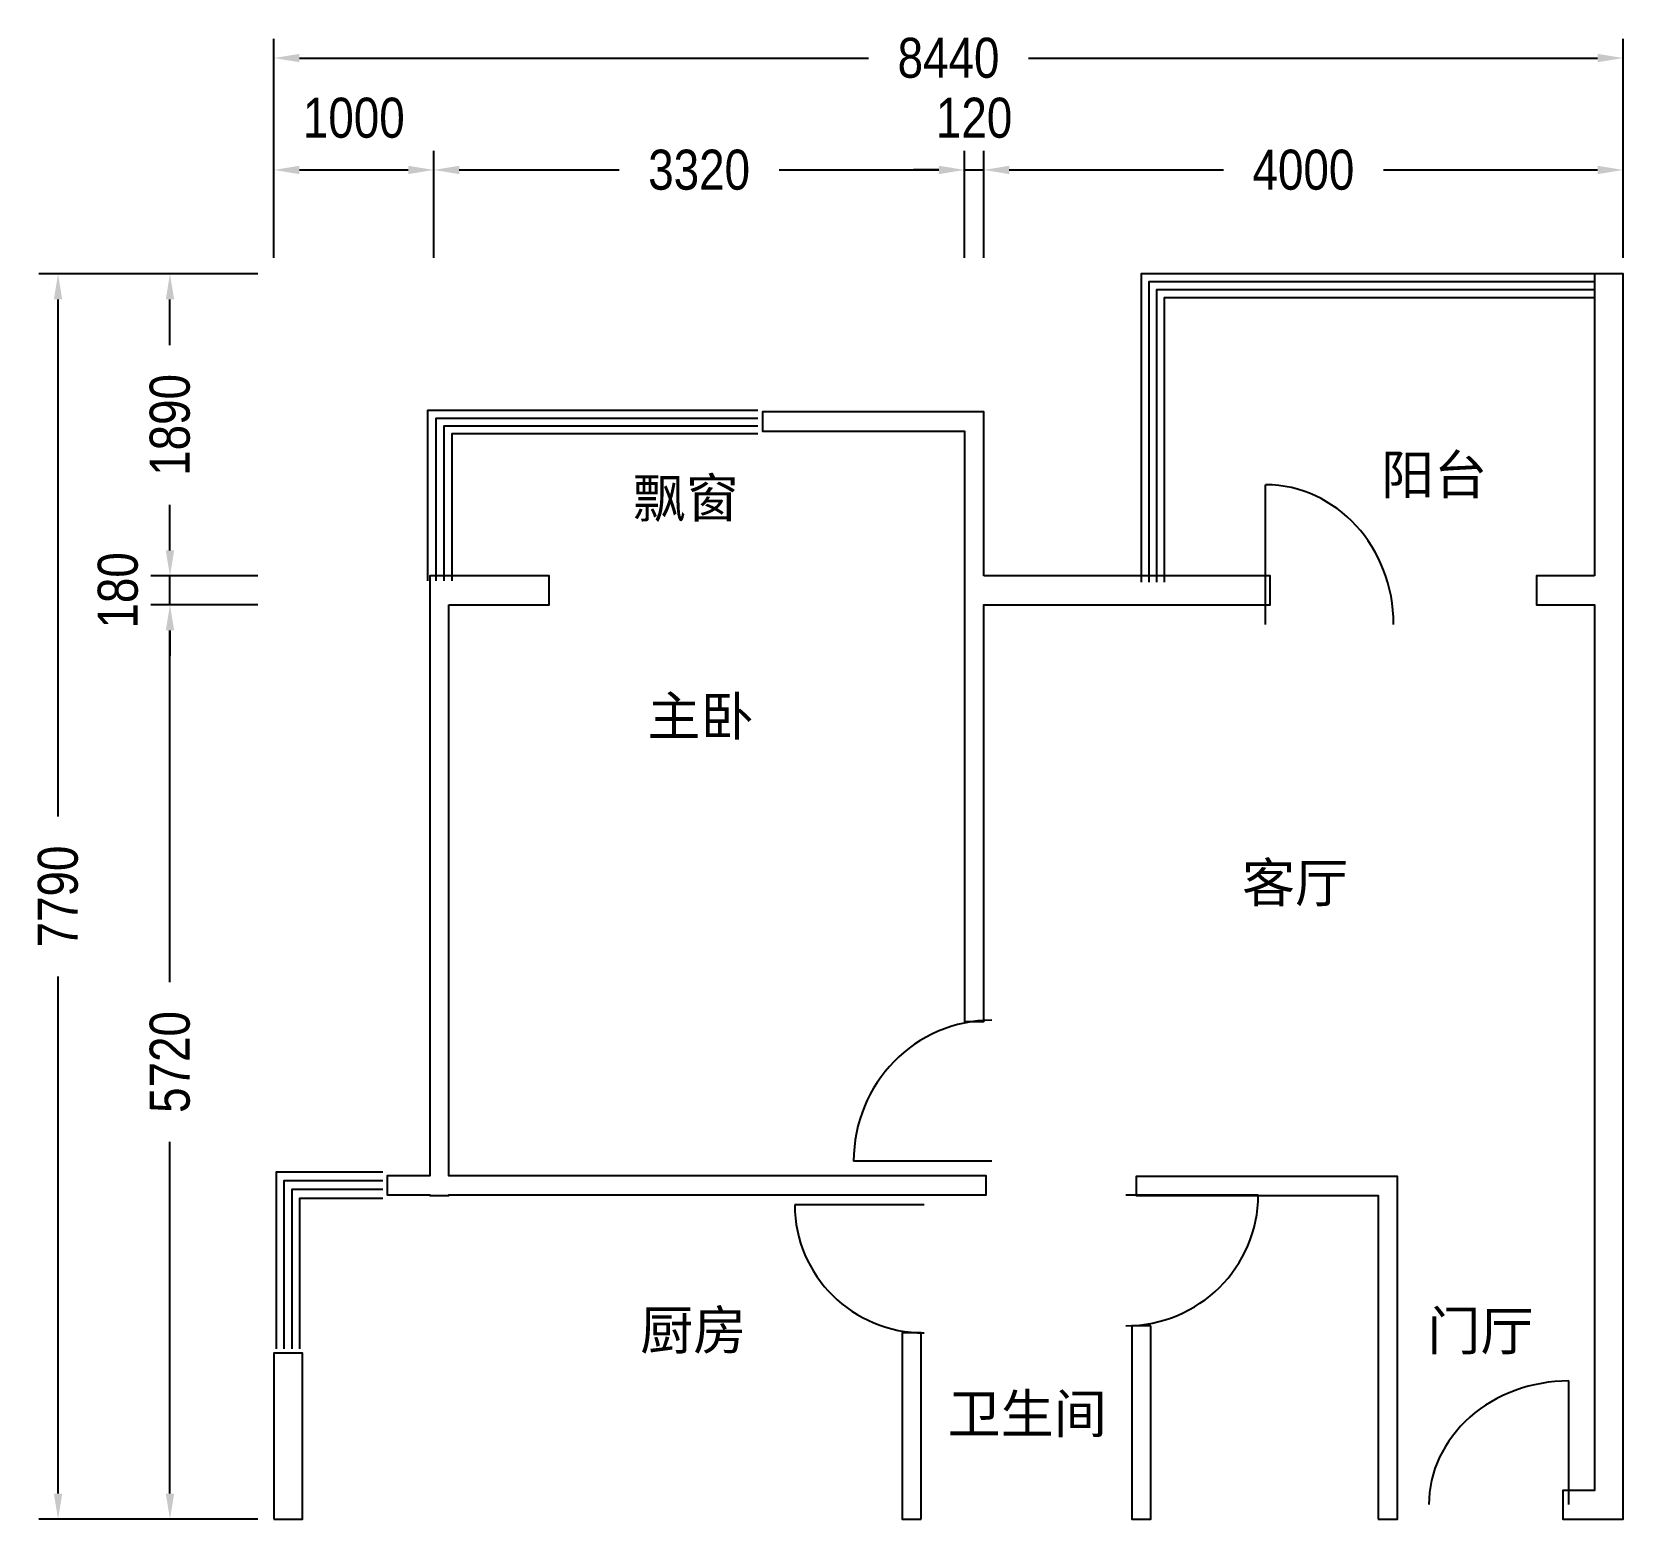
# Model space of a CAD drawing. Header units: millimetres. Extents: x -1514 to 8440, y 0 to 9304.
import ezdxf
from ezdxf.enums import TextEntityAlignment as Align

# ---------------------------------------------------------------- set-up
doc = ezdxf.new("R2010")
doc.units = ezdxf.units.MM
for name, color, linetype in [('DIMENSIONS', 1, 'CONTINUOUS'), ('DOORS', 4, 'CONTINUOUS'), ('ROOM_NAMES', 3, 'CONTINUOUS'), ('WALLS', 7, 'CONTINUOUS'), ('WINDOWS', 4, 'CONTINUOUS')]:
    doc.layers.add(name, color=color, linetype=linetype)
doc.styles.add('FP-TEXT', font='msyh.ttc')
doc.styles.add('OpenSansCondensed-Light', font='OpenSansCondensed-Light.ttf')
doc.dimstyles.new('FP-DIM', dxfattribs={"dimtxt": 250, "dimasz": 160, "dimexe": 120, "dimexo": 100, "dimgap": 80, "dimtad": 1, "dimdec": 0, "dimcen": 2.5, "dimclrd": 1, "dimclre": 1, "dimclrt": 1, "dimazin": 3, "dimtfac": 1, "dimtmove": 0, "dimatfit": 3})

# ---------------------------------------------------------------- blocks, each defined once
blk = doc.blocks.new('_CLOSEDFILLED')
at = {"color": 0, "linetype": 'BYBLOCK'}
blk.add_solid([(-1, 0.164), (0, 0), (-1, -0.164)], dxfattribs=at)
blk = doc.blocks.new('*D1')
at = {"color": 1}
for p, q in [((0, 7890), (0, 8560)), ((1000, 7890), (1000, 8560)), ((160, 8440), (840, 8440))]:
    blk.add_line(p, q, dxfattribs=at)
at = {"layer": 'Defpoints'}
for p in [(0, 8440), (0, 7790), (1000, 7790)]:
    blk.add_point(p, dxfattribs=at)
at = {"layer": 'DIMENSIONS', "color": 1, "xscale": 160, "yscale": 160, "rotation": 180}
blk.add_blockref('_CLOSEDFILLED', (0, 8440), dxfattribs=at)
at = {"layer": 'DIMENSIONS', "color": 1, "xscale": 160, "yscale": 160}
blk.add_blockref('_CLOSEDFILLED', (1000, 8440), dxfattribs=at)
at = {"layer": 'DIMENSIONS', "color": 1, "insert": (500, 8765), "char_height": 250, "attachment_point": 5, "style": 'OpenSansCondensed-Light'}
blk.add_mtext('1000', dxfattribs=at)
blk = doc.blocks.new('*D2')
at = {"color": 1}
for p, q in [((1000, 7890), (1000, 8560)), ((4320, 7890), (4320, 8560)), ((1160, 8440), (2160, 8440)), ((3160, 8440), (4160, 8440))]:
    blk.add_line(p, q, dxfattribs=at)
at = {"layer": 'Defpoints'}
for p in [(1000, 8440), (1000, 7790), (4320, 7790)]:
    blk.add_point(p, dxfattribs=at)
at = {"layer": 'DIMENSIONS', "color": 1, "xscale": 160, "yscale": 160, "rotation": 180}
blk.add_blockref('_CLOSEDFILLED', (1000, 8440), dxfattribs=at)
at = {"layer": 'DIMENSIONS', "color": 1, "xscale": 160, "yscale": 160}
blk.add_blockref('_CLOSEDFILLED', (4320, 8440), dxfattribs=at)
at = {"layer": 'DIMENSIONS', "color": 1, "insert": (2660, 8440), "char_height": 250, "attachment_point": 5, "style": 'OpenSansCondensed-Light'}
blk.add_mtext('3320', dxfattribs=at)
blk = doc.blocks.new('*D4')
at = {"color": 1}
for p, q in [((4440, 7890), (4440, 8560)), ((8440, 7890), (8440, 8560)), ((4600, 8440), (5940, 8440)), ((6940, 8440), (8280, 8440))]:
    blk.add_line(p, q, dxfattribs=at)
at = {"layer": 'Defpoints'}
for p in [(4440, 8440), (4440, 7790), (8440, 7790)]:
    blk.add_point(p, dxfattribs=at)
at = {"layer": 'DIMENSIONS', "color": 1, "xscale": 160, "yscale": 160, "rotation": 180}
blk.add_blockref('_CLOSEDFILLED', (4440, 8440), dxfattribs=at)
at = {"layer": 'DIMENSIONS', "color": 1, "xscale": 160, "yscale": 160}
blk.add_blockref('_CLOSEDFILLED', (8440, 8440), dxfattribs=at)
at = {"layer": 'DIMENSIONS', "color": 1, "insert": (6440, 8440), "char_height": 250, "attachment_point": 5, "style": 'OpenSansCondensed-Light'}
blk.add_mtext('4000', dxfattribs=at)
blk = doc.blocks.new('*D5')
at = {"color": 1}
for p, q in [((0, 7890), (0, 9260)), ((8440, 7890), (8440, 9260)), ((160, 9140), (3720, 9140)), ((4720, 9140), (8280, 9140))]:
    blk.add_line(p, q, dxfattribs=at)
at = {"layer": 'Defpoints'}
for p in [(0, 9140), (0, 7790), (8440, 7790)]:
    blk.add_point(p, dxfattribs=at)
at = {"layer": 'DIMENSIONS', "color": 1, "xscale": 160, "yscale": 160, "rotation": 180}
blk.add_blockref('_CLOSEDFILLED', (0, 9140), dxfattribs=at)
at = {"layer": 'DIMENSIONS', "color": 1, "xscale": 160, "yscale": 160}
blk.add_blockref('_CLOSEDFILLED', (8440, 9140), dxfattribs=at)
at = {"layer": 'DIMENSIONS', "color": 1, "insert": (4220, 9140), "char_height": 250, "attachment_point": 5, "style": 'OpenSansCondensed-Light'}
blk.add_mtext('8440', dxfattribs=at)
blk = doc.blocks.new('*D6')
at = {"color": 1}
for p, q in [((-100, 5720), (-770, 5720)), ((-650, 3360), (-650, 5560)), ((-650, 160), (-650, 2360)), ((-100, 0), (-770, 0))]:
    blk.add_line(p, q, dxfattribs=at)
at = {"layer": 'Defpoints'}
for p in [(0, 5720), (-650, 0), (0, 0)]:
    blk.add_point(p, dxfattribs=at)
at = {"layer": 'DIMENSIONS', "color": 1, "xscale": 160, "yscale": 160}
for p, rotation in [((-650, 5720), 90), ((-650, 0), 270)]:
    blk.add_blockref('_CLOSEDFILLED', p, dxfattribs=dict(at, rotation=rotation))
at = {"layer": 'DIMENSIONS', "color": 1, "insert": (-650, 2860), "char_height": 250, "attachment_point": 5, "rotation": 90, "style": 'OpenSansCondensed-Light'}
blk.add_mtext('5720', dxfattribs=at)
blk = doc.blocks.new('*D8')
at = {"color": 1}
for p, q in [((-100, 7790), (-770, 7790)), ((-650, 7345), (-650, 7630)), ((-650, 6060), (-650, 6345)), ((-100, 5900), (-770, 5900))]:
    blk.add_line(p, q, dxfattribs=at)
at = {"layer": 'Defpoints'}
for p in [(0, 7790), (-650, 5900), (0, 5900)]:
    blk.add_point(p, dxfattribs=at)
at = {"layer": 'DIMENSIONS', "color": 1, "xscale": 160, "yscale": 160}
for p, rotation in [((-650, 7790), 90), ((-650, 5900), 270)]:
    blk.add_blockref('_CLOSEDFILLED', p, dxfattribs=dict(at, rotation=rotation))
at = {"layer": 'DIMENSIONS', "color": 1, "insert": (-650, 6845), "char_height": 250, "attachment_point": 5, "rotation": 90, "style": 'OpenSansCondensed-Light'}
blk.add_mtext('1890', dxfattribs=at)
blk = doc.blocks.new('*D9')
at = {"color": 1}
for p, q in [((-100, 7790), (-1470, 7790)), ((-1350, 4395), (-1350, 7630)), ((-1350, 160), (-1350, 3395)), ((-100, 0), (-1470, 0))]:
    blk.add_line(p, q, dxfattribs=at)
at = {"layer": 'Defpoints'}
for p in [(0, 7790), (-1350, 0), (0, 0)]:
    blk.add_point(p, dxfattribs=at)
at = {"layer": 'DIMENSIONS', "color": 1, "xscale": 160, "yscale": 160}
for p, rotation in [((-1350, 7790), 90), ((-1350, 0), 270)]:
    blk.add_blockref('_CLOSEDFILLED', p, dxfattribs=dict(at, rotation=rotation))
at = {"layer": 'DIMENSIONS', "color": 1, "insert": (-1350, 3895), "char_height": 250, "attachment_point": 5, "rotation": 90, "style": 'OpenSansCondensed-Light'}
blk.add_mtext('7790', dxfattribs=at)

msp = doc.modelspace()

# ---------------------------------------------------------------- linework, layer by layer
at = {"layer": 'DOORS'}
for p, q in [((6203.4, 5596.8), (6203.4, 6470.4)), ((4491.5, 2238.7), (3626.3, 2238.7)), ((5329.1, 2029.4), (6157.4, 2029.4)), ((4068.1, 1965.7), (3258.2, 1965.7)), ((8099.5, 91), (8099.5, 864.5))]:
    msp.add_line(p, q, dxfattribs=at)
for centre, major_axis, ratio, start_param, end_param in [((6203.4, 5596.8), (0, 873.6), 0.916553, 4.712389, 6.283185), ((4491.5, 2238.7), (0, 882.7), 0.980089, 0, 1.570796), ((5329.1, 2029.4), (828.4, 0), 0.988759, 4.712389, 6.283185), ((4068.1, 1965.7), (809.9, 0), 0.988759, 3.141593, 4.712389), ((8099.5, 91), (874.4, 0), 0.884679, 1.570796, 3.141593)]:
    msp.add_ellipse(centre, major_axis=major_axis, ratio=ratio, start_param=start_param, end_param=end_param, dxfattribs=at)
at = {"layer": 'WALLS'}
for points in [[(8260, 5900), (7897, 5900), (7897, 5720), (8260, 5720), (8260, 180), (8062.6, 180), (8062.6, 0), (8440, 0), (8440, 7790), (8260, 7790)], [(4440, 5900), (4440, 6926.3), (3055.7, 6926.3), (3055.7, 6806.3), (4320, 6806.3), (4320, 3112.4), (4440, 3112.4), (4440, 5720), (6231.1, 5720), (6231.1, 5900)], [(1095.4, 5720), (1721.1, 5720), (1721.1, 5900), (975.4, 5900), (975.4, 2148.6), (708.7, 2148.6), (708.7, 2028.6), (975.4, 2028.6), (975.4, 2024), (1095.4, 2024), (1095.4, 2028.6), (4454.7, 2028.6), (4454.7, 2148.6), (1095.4, 2148.6)], [(6907.4, 0), (7027.4, 0), (7027.4, 2144), (5393.5, 2144), (5393.5, 2024), (6907.4, 2024)], [(5485.7, 1210.4), (5365.7, 1210.4), (5365.7, 0), (5485.7, 0)], [(4049.9, 0), (4049.9, 1164.9), (3929.9, 1164.9), (3929.9, 0)], [(0, 0), (180, 0), (180, 1037.5), (0, 1037.5)]]:
    msp.add_lwpolyline(points, close=True, dxfattribs=at)
at = {"layer": 'WINDOWS'}
for points in [[(8255.9, 7790), (5425.7, 7790), (5425.7, 5860.7)], [(8255.9, 7739.9), (5473.3, 7739.9), (5473.3, 5860.7)], [(8255.9, 7689.9), (5520.8, 7689.9), (5520.8, 5860.7)], [(8255.9, 7639.8), (5568.4, 7639.8), (5568.4, 5860.7)], [(3028.1, 6934.6), (961.8, 6934.6), (961.8, 5869.8)], [(3028.1, 6886), (1012.4, 6886), (1012.4, 5869.8)], [(3028.1, 6837.5), (1063.1, 6837.5), (1063.1, 5869.8)], [(3028.1, 6788.9), (1113.7, 6788.9), (1113.7, 5869.8)], [(681.1, 2170.5), (13.8, 2170.5), (13.8, 1064.8)], [(681.1, 2115.9), (62.9, 2115.9), (62.9, 1064.8)], [(681.1, 2061.3), (112, 2061.3), (112, 1064.8)], [(681.1, 2006.7), (161.1, 2006.7), (161.1, 1064.8)]]:
    msp.add_lwpolyline(points, dxfattribs=at)

# ---------------------------------------------------------------- texts
at = {"layer": 'ROOM_NAMES', "style": 'FP-TEXT'}
for s, p in [('阳台', (7257.3, 6534.1)), ('飘窗', (2577.1, 6388.5)), ('主卧', (2669.1, 5023.5)), ('客厅', (6387.5, 3981.5)), ('厨房', (2623.1, 1183.1)), ('门厅', (7547.2, 1178.5)), ('卫生间', (4712.4, 659.8))]:
    msp.add_text(s, height=243.44, dxfattribs=at).set_placement(p, align=Align.MIDDLE_CENTER)

# ---------------------------------------------------------------- dimensions: what is measured, and where the dimension line sits
at = {"layer": 'DIMENSIONS'}
for base, p1, p2, picture, middle in [((0, 9140), (0, 7790), (8440, 7790), '*D5', (4220, 9140)), ((0, 8440), (0, 7790), (1000, 7790), '*D1', (500, 8765)), ((1000, 8440), (1000, 7790), (4320, 7790), '*D2', (2660, 8440)), ((4440, 8440), (4440, 7790), (8440, 7790), '*D4', (6440, 8440))]:
    dim = msp.add_linear_dim(base=base, p1=p1, p2=p2, dimstyle='FP-DIM', dxfattribs=at)
    dim.commit()
    dim.dimension.update_dxf_attribs({"geometry": picture, "text_midpoint": middle})
msp.add_linear_dim(base=(4320, 8440), p1=(4320, 7790), p2=(4440, 7790), dimstyle='FP-DIM', dxfattribs=at).render()
for base, p1, p2, picture, middle in [((-1350, 0), (0, 0), (0, 7790), '*D9', (-1350, 3895)), ((-650, 5900), (0, 5900), (0, 7790), '*D8', (-650, 6845)), ((-650, 0), (0, 0), (0, 5720), '*D6', (-650, 2860))]:
    dim = msp.add_linear_dim(base=base, p1=p1, p2=p2, angle=90, dimstyle='FP-DIM', dxfattribs=at)
    dim.commit()
    dim.dimension.update_dxf_attribs({"geometry": picture, "text_midpoint": middle})
msp.add_linear_dim(base=(-650, 5720), p1=(0, 5720), p2=(0, 5900), angle=90, dimstyle='FP-DIM', dxfattribs=at).render()

doc.saveas('drawing.dxf')
